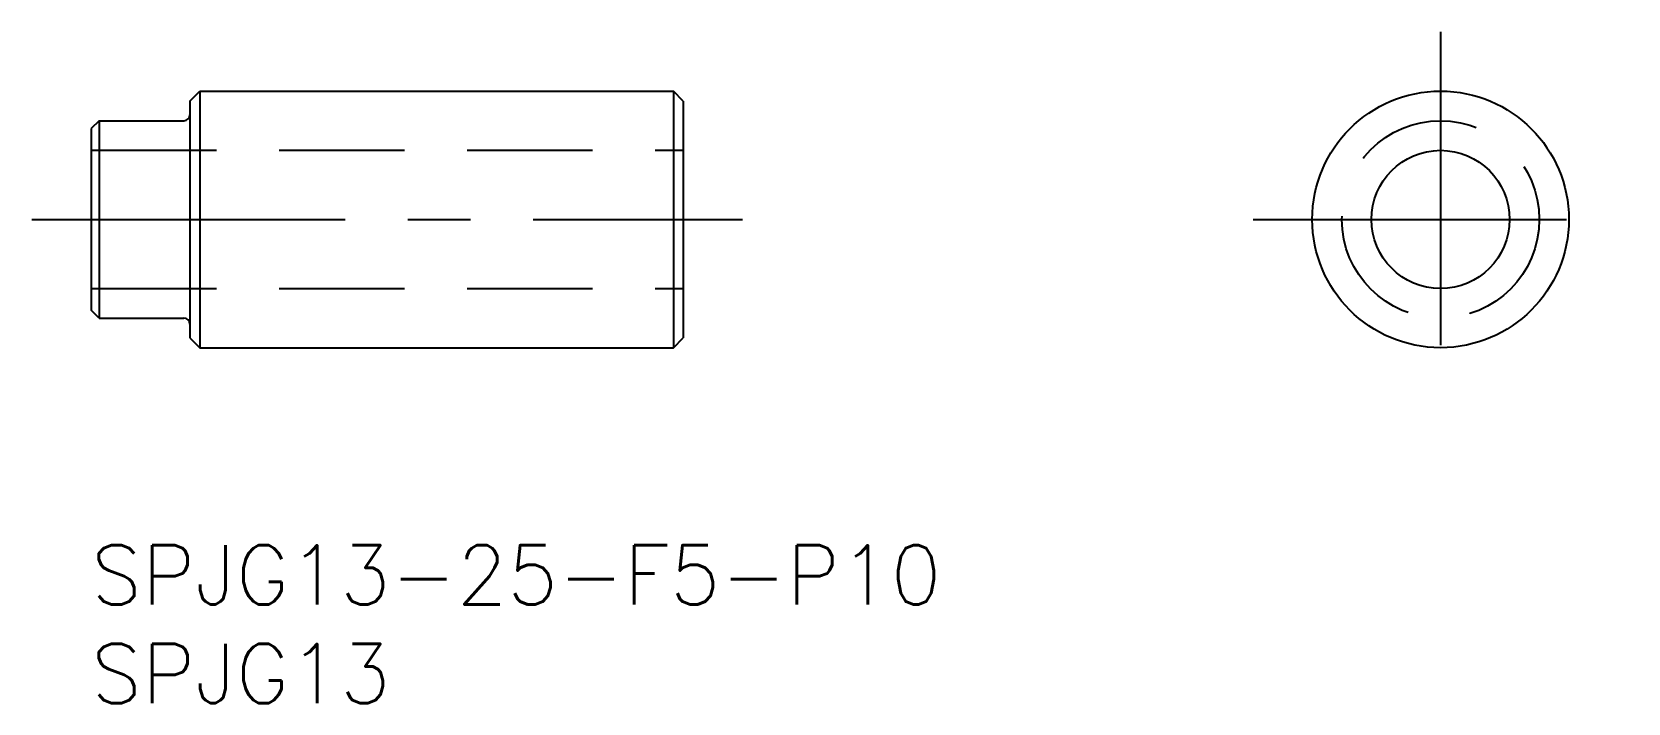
# Model space of a CAD drawing. Extents: x -3 to 77.9, y -8 to 26.
import ezdxf

# ---------------------------------------------------------------- set-up
doc = ezdxf.new("R2010")
doc.units = 0
doc.header["$LTSCALE"] = 0.5
doc.linetypes.add('CENTER', pattern=[50.8, 31.75, -6.35, 6.35, -6.35])
doc.linetypes.add('DASHED', pattern=[19.05, 12.7, -6.35])
for name, color, linetype in [('MSM_CENTER', 1, 'CENTER'), ('MSM_CONTINUOUS', 7, 'CONTINUOUS'), ('MSM_DASHED', 4, 'DASHED'), ('MSM_PART_NUMBER', 7, 'CONTINUOUS')]:
    doc.layers.add(name, color=color, linetype=linetype)
doc.styles.get("Standard").update_dxf_attribs({"font": 'txt.shx', "height": 3, "bigfont": 'bigfont.shx'})

# ---------------------------------------------------------------- blocks, each defined once
blk = doc.blocks.new('*U4')
at = {"layer": 'MSM_PART_NUMBER'}
blk.add_text('SPJG13-25-F5-P10', height=3, dxfattribs=at).set_placement((0, -3))
blk = doc.blocks.new('*U5')
at = {"layer": 'MSM_PART_NUMBER'}
blk.add_text('SPJG13', height=3, dxfattribs=at).set_placement((0, -8))

msp = doc.modelspace()

# ---------------------------------------------------------------- linework, layer by layer
at = {"layer": 'MSM_CENTER'}
for p, q in [((68.363, 26.007), (68.363, 7.007)), ((-3, 16.507), (33, 16.507)), ((58.863, 16.507), (77.863, 16.507))]:
    msp.add_line(p, q, dxfattribs=at)
at = {"layer": 'MSM_CONTINUOUS'}
for p, q in [((5, 22.5), (5.5, 23)), ((5.5, 23), (29.5, 23)), ((5.5, 23), (5.5, 10)), ((29.5, 23), (29.5, 10)), ((30, 22.5), (29.5, 23)), ((5, 22.5), (5, 10.5)), ((30, 22.5), (30, 10.5)), ((0.4, 21.507), (0, 21.107)), ((0, 21.107), (0, 11.907)), ((0.4, 21.507), (4.7, 21.507)), ((0.4, 21.507), (0.4, 11.507)), ((0.4, 11.507), (0, 11.907)), ((0.4, 11.507), (4.7, 11.507)), ((5, 10.5), (5.5, 10)), ((5.5, 10), (29.5, 10)), ((29.5, 10), (30, 10.5))]:
    msp.add_line(p, q, dxfattribs=at)
for radius in [6.5, 3.5]:
    msp.add_circle((68.363, 16.507), radius, dxfattribs=at)
for centre, start, end in [((4.7, 21.807), 270, 0), ((4.7, 11.207), 0, 90)]:
    msp.add_arc(centre, 0.3, start, end, dxfattribs=at)
at = {"layer": 'MSM_DASHED'}
for p, q in [((0, 20.007), (30, 20.007)), ((0, 13.007), (30, 13.007))]:
    msp.add_line(p, q, dxfattribs=at)
msp.add_circle((68.363, 16.507), 5, dxfattribs=at)

# ---------------------------------------------------------------- block references
at = {"layer": 'MSM_CONTINUOUS'}
for name in ['*U4', '*U5']:
    msp.add_blockref(name, (0, 0), dxfattribs=at)

doc.saveas('drawing.dxf')
